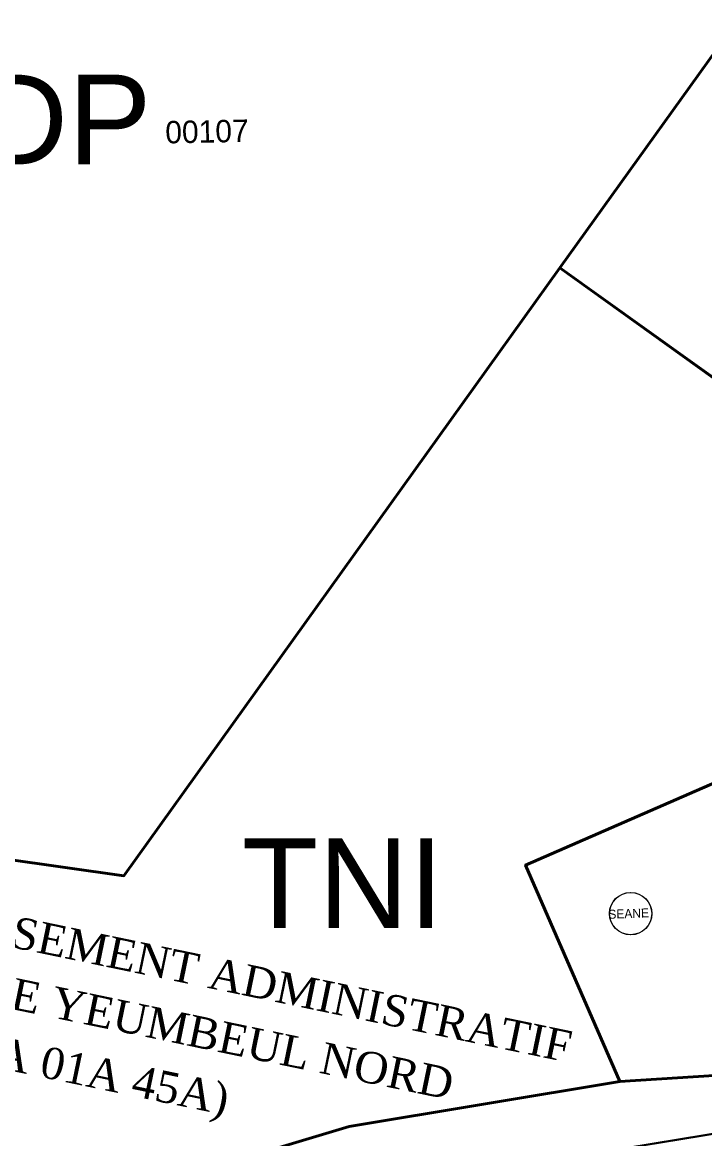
# Model space of a CAD drawing. Header units: metres. Extents: x 245225 to 248406, y 1633796 to 1637634.
# Drawn here: x 246590 to 246742.2, y 1636878.7 to 1637127.7 of the extents above; entities that cross this region are included whole.
import ezdxf
from ezdxf.enums import TextEntityAlignment as Align

# ---------------------------------------------------------------- set-up
doc = ezdxf.new("R2010")
doc.units = ezdxf.units.M
doc.header["$MEASUREMENT"] = 0
for name, color, linetype in [('A_revoir_niveau_0', 7, 'Continuous'), ('historique_numero_parcelle', 7, 'Continuous'), ('limites_sections', 7, 'Continuous')]:
    doc.layers.add(name, color=color, linetype=linetype)
doc.layers.add('LIMITES TITRES FONCIERS', color=7, linetype='Continuous', lineweight=0)
doc.layers.add('Toponymie', color=7, linetype='Continuous', lineweight=30)
doc.layers.add('LIMITES_PARCELLES', color=7, linetype='Continuous', lineweight=0, true_color=0xffffff)
doc.styles.get("Standard").update_dxf_attribs({"font": 'txt.shx'})
doc.styles.add('Style-Arial', font='arial.ttf')
doc.styles.add('Style-FANCY', font='FANCY.shx')
doc.styles.add('Style-Times New Roman', font='times.ttf')

msp = doc.modelspace()

# ---------------------------------------------------------------- linework, layer by layer
at = {"layer": 'A_revoir_niveau_0', "color": 1, "linetype": 'Continuous', "lineweight": 40}
msp.add_line((246811.17037, 1637000.373677), (246709.91207, 1637072.984781), dxfattribs=at)
at = {"layer": 'A_revoir_niveau_0', "color": 7, "lineweight": 0}
for centre in [(246725.694238, 1636928.931943), (246725.694238, 1636928.931943), (246725.735761, 1636928.905511), (246725.735761, 1636928.905511)]:
    msp.add_circle(centre, 4.71, dxfattribs=at)
at = {"layer": 'limites_parcelles', "color": 7, "linetype": 'Continuous', "lineweight": 0}
msp.add_line((246723.285229, 1636891.447943), (246770.10773, 1636894.440709), dxfattribs=at)
at = {"layer": 'limites_parcelles', "color": 7, "linetype": 'Continuous', "lineweight": 30, "flags": 128}
msp.add_lwpolyline([(246463.895474, 1637217.687445), (246676.496532, 1637311.561873), (246754.429143, 1637135.064868), (246612.650598, 1636937.350452), (246585.993692, 1636941.166878), (246463.895474, 1637217.687445)], close=True, dxfattribs=at)
at = {"layer": 'limites_parcelles', "color": 1, "lineweight": 40, "flags": 128}
for points in [[(246774.92447, 1637026.365174), (246854.63149, 1637137.518936), (246840.855941, 1637179.515833), (246857.851806, 1637280.762661), (246825.654354, 1637280.638386), (246799.130273, 1637197.401929), (246754.429118, 1637135.064923), (246754.429143, 1637135.064868), (246709.912157, 1637072.984718), (246774.92447, 1637026.365174)], [(246723.287258, 1636891.448073), (246770.10773, 1636894.440709), (246822.209007, 1636943.230093), (246783.98515, 1636970.63996), (246779.921875, 1636973.553685), (246702.263351, 1636939.756722), (246723.287258, 1636891.448073)]]:
    msp.add_lwpolyline(points, close=True, dxfattribs=at)
at = {"layer": 'limites_parcelles', "color": 1, "linetype": 'Continuous', "lineweight": 40, "flags": 128}
msp.add_lwpolyline([(246709.91207, 1637072.984781), (246807.298047, 1637003.150473), (246783.98515, 1636970.63996), (246779.921875, 1636973.553685), (246702.261597, 1636939.755958), (246723.285229, 1636891.447943), (246662.90754, 1636881.434485), (246571.788332, 1636854.174738), (246569.122853, 1636844.166237), (246534.438637, 1636839.728079), (246516.044277, 1636843.85542), (246493.767135, 1636854.141322), (246493.767135, 1636854.141322), (246507.828654, 1636952.3578), (246585.972175, 1636941.170099), (246612.650443, 1636937.350608), (246709.91207, 1637072.984781)], close=True, dxfattribs=at)
at = {"layer": 'limites_parcelles', "color": 7, "linetype": 'Continuous', "lineweight": 0}
for points in [[(246613.968597, 1636939.18844), (246612.634274, 1636937.51278), (246603.477157, 1636938.663799), (246612.650598, 1636937.350452)], [(246613.968597, 1636939.18844), (246612.634274, 1636937.51278), (246603.477157, 1636938.663799), (246612.650598, 1636937.350452)], [(246613.968596, 1636939.188439), (246612.634274, 1636937.51278), (246603.477206, 1636938.663792), (246612.650599, 1636937.350453)], [(246613.968596, 1636939.188439), (246612.634274, 1636937.51278), (246603.477206, 1636938.663792), (246612.650599, 1636937.350453)], [(246613.968596, 1636939.188439), (246612.634274, 1636937.51278), (246603.477206, 1636938.663792), (246612.650599, 1636937.350453)]]:
    msp.add_3dface(points, dxfattribs=at)
at = {"layer": 'limites_sections'}
msp.add_line((246772.331, 1636884.402), (246684.699, 1636870.091), dxfattribs=at)
at = {"layer": 'limites_sections', "flags": 128}
msp.add_lwpolyline([(246772.642, 1636633.555), (246683.766, 1636673.549), (246586.001, 1636669.105), (246529.712, 1636664.661), (246479.349, 1636697.25), (246406.766, 1636783.164), (246405.285, 1636867.597), (246374.178, 1636883.891), (246329.51, 1636911.002), (246406.082, 1636907.201), (246491.152, 1636841.051), (246511, 1636828.745), (246511, 1636828.745), (246684.699, 1636870.091), (246772.331, 1636884.402)], dxfattribs=at)

# ---------------------------------------------------------------- texts
at = {"layer": 'historique_numero_parcelle', "color": 3, "style": 'Style-FANCY'}
msp.add_text('00107', height=4.999998, rotation=1.129607, dxfattribs=at).set_placement((246631.178677, 1637103.376671), align=Align.MIDDLE_CENTER)
at = {"layer": 'LIMITES TITRES FONCIERS', "color": 1, "linetype": 'Continuous', "lineweight": 0, "style": 'Style-Arial'}
msp.add_text('TF 14140/DP', height=20, dxfattribs=at).set_placement((246452.654919, 1637116.051884), align=Align.TOP_LEFT)
at = {"layer": 'limites_parcelles', "color": 7, "linetype": 'Continuous', "lineweight": 0, "insert": (246604.55279, 1636906.523601), "char_height": 7, "attachment_point": 5, "rotation": 348.28960212, "line_spacing_factor": 1.157817, "style": 'Style-Times New Roman'}
msp.add_mtext('PROJET DE LOTISSEMENT ADMINISTRATIF\\PCOMMUNE DE YEUMBEUL NORD\\P(3HA 01A 45A)', dxfattribs=at)
at = {"layer": 'limites_parcelles', "color": 7, "linetype": 'Continuous', "lineweight": 40, "insert": (246638.946981, 1636945.681011), "char_height": 20, "attachment_point": 1, "line_spacing_factor": 0.6}
msp.add_mtext('\\fArial|b0|i0|c00|p39;TNI', dxfattribs=at)
at = {"layer": 'toponymie', "color": 7, "linetype": 'Continuous', "lineweight": 0, "insert": (246725.265996, 1636928.915155), "char_height": 2, "attachment_point": 5, "rotation": 2.24490624, "style": 'Style-FANCY'}
for line_spacing_factor in [0.816194, 0.819472]:
    msp.add_mtext('SEANE', dxfattribs=dict(at, line_spacing_factor=line_spacing_factor))

doc.saveas('drawing.dxf')
